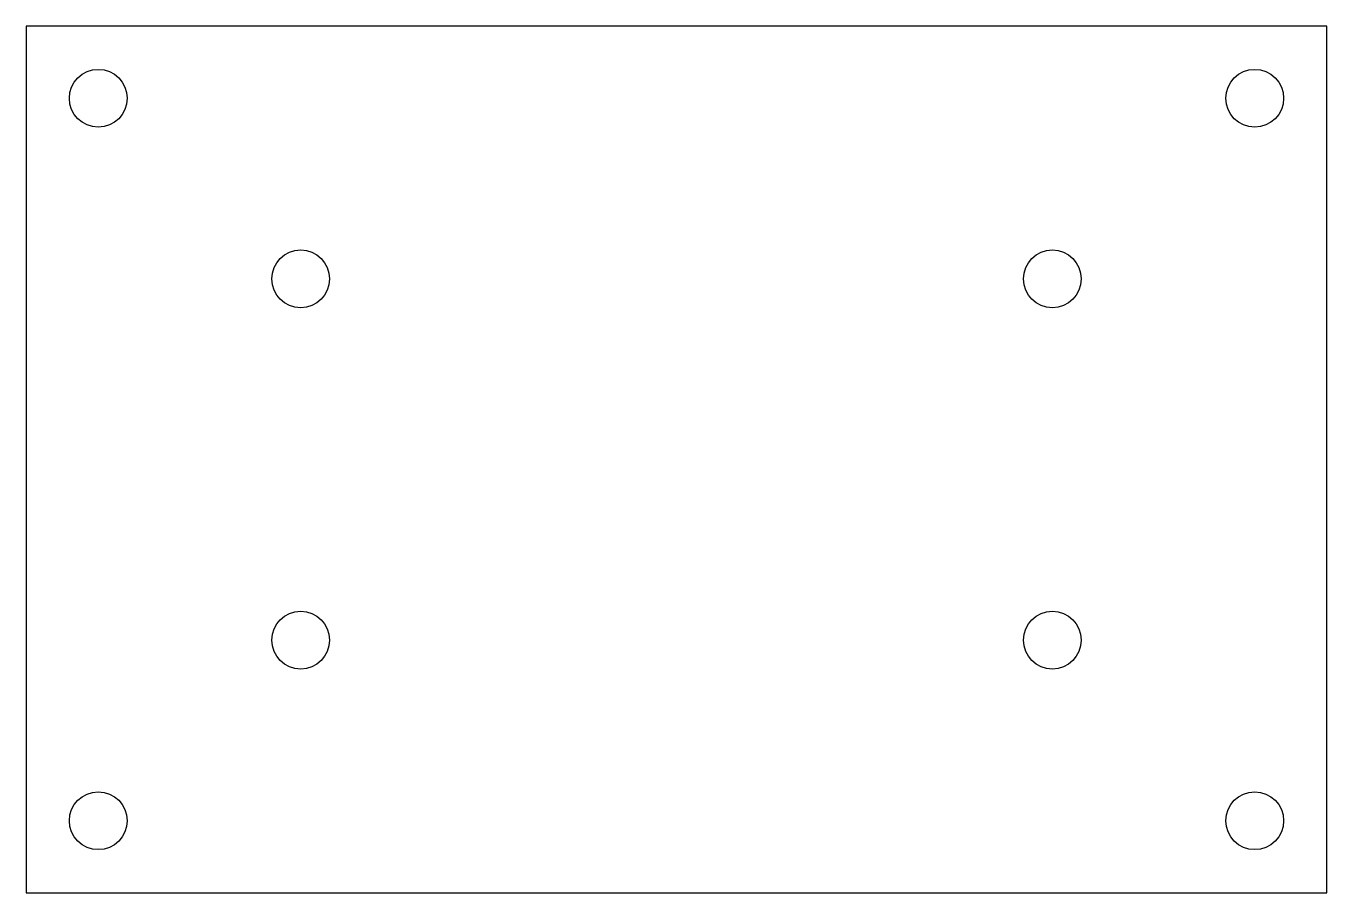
# Model space of a CAD drawing. Header units: millimetres. Extents: x -45 to 45, y -30 to 30.
import ezdxf

# ---------------------------------------------------------------- set-up
doc = ezdxf.new("R2010")
doc.units = ezdxf.units.MM

msp = doc.modelspace()

# ---------------------------------------------------------------- linework, layer by layer
at = {"color": 7, "linetype": 'Continuous', "lineweight": 25}
for p, q in [((45, 30), (-45, 30)), ((-45, 30), (-45, -30)), ((45, -30), (45, 30)), ((-45, -30), (45, -30))]:
    msp.add_line(p, q, dxfattribs=at)
for centre in [(-40, 25), (40, 25), (-26, 12.5), (26, 12.5), (-26, -12.5), (26, -12.5), (-40, -25), (40, -25)]:
    msp.add_circle(centre, 2, dxfattribs=at)

doc.saveas('drawing.dxf')
